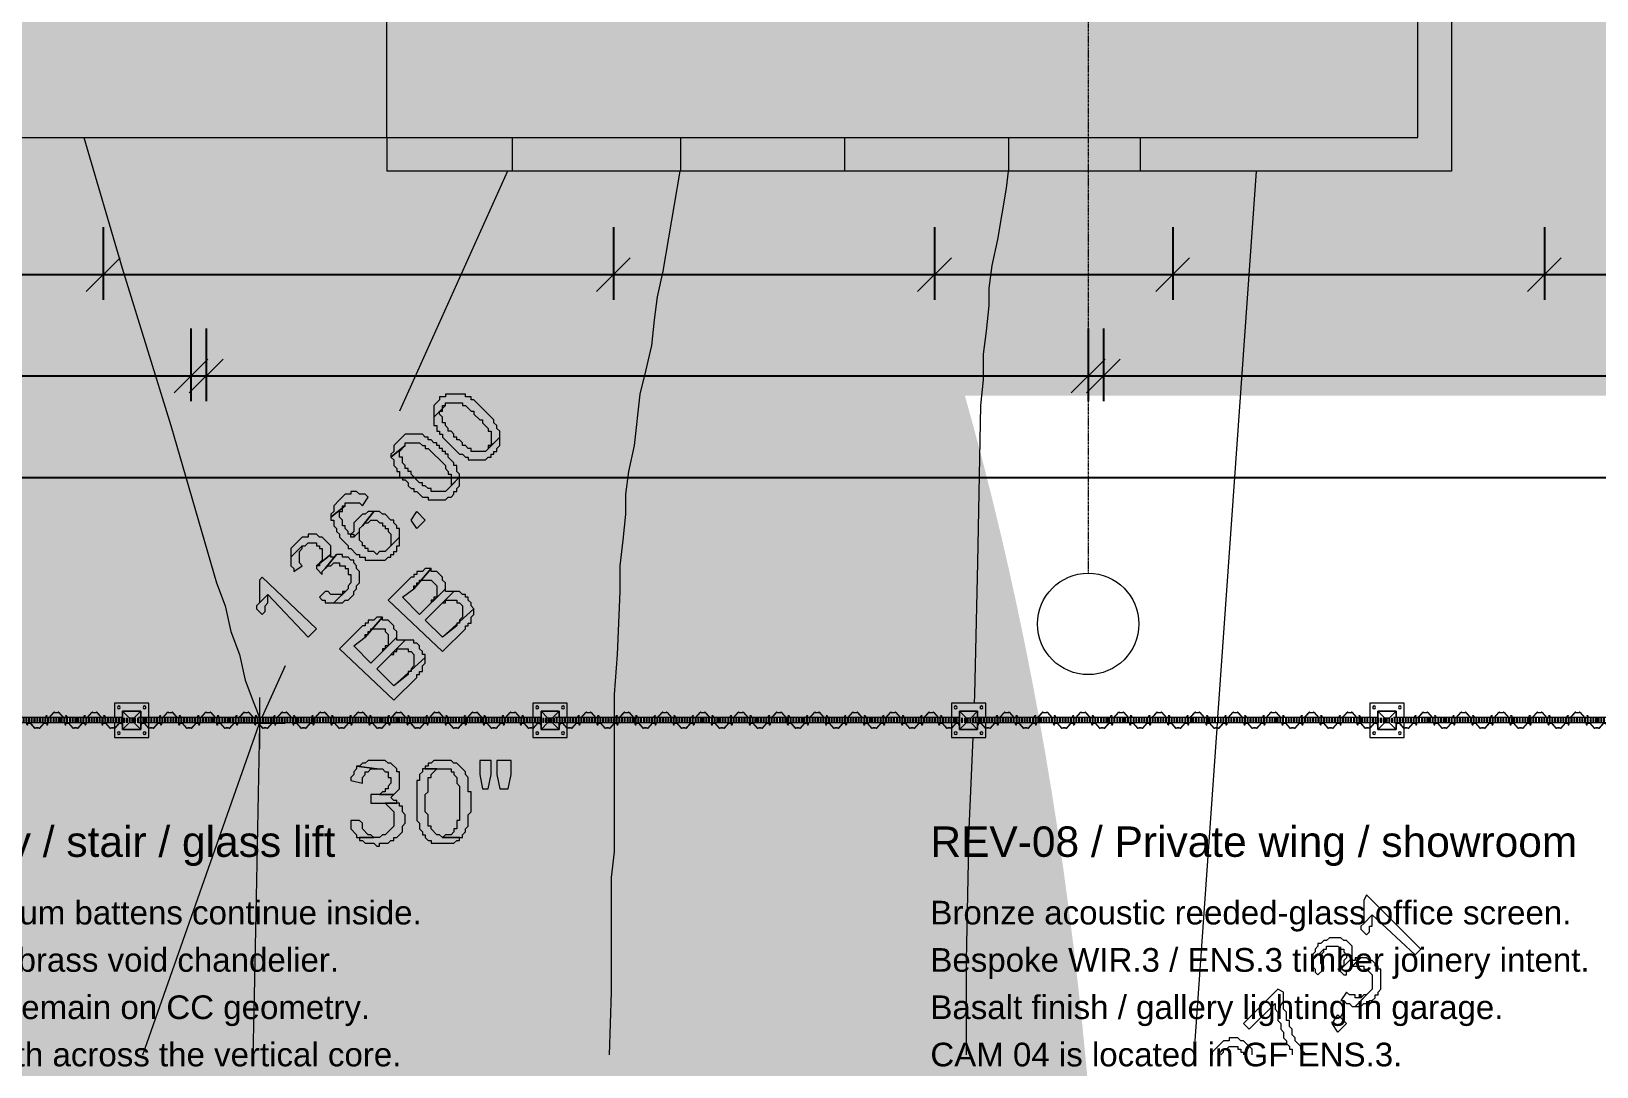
# Model space of a CAD drawing. Header units: millimetres. Extents: x -1971 to 39113, y -25802 to 13528.
# Drawn here: x 23679 to 32944, y -12242 to -6114 of the extents above; entities that cross this region are included whole.
import ezdxf

# ---------------------------------------------------------------- set-up
doc = ezdxf.new("R2010")
doc.units = ezdxf.units.MM
doc.linetypes.add('Boundary', pattern=[16, 10, -3, 0, -3])
doc.linetypes.add('Grid Line', pattern=[22.225, 12.7, -3.175, 3.175, -3.175])
for name, color, linetype, lineweight in [('2 Hoop survey', 8, 'Continuous', 9), ('A-ANNO-DIMS', 211, 'Continuous', 9), ('A-FLOR-HRAL', 11, 'Continuous', 9), ('A-WALL', 113, 'Continuous', 18), ('C-BLDG-PADS', 91, 'Continuous', 9), ('C-PROP-LINE', 91, 'Boundary', 70), ('ID_REVISION_MARKUP', 7, 'Continuous', 25), ('S-GRID', 1, 'Continuous', 9), ('S-GRID-IDEN', 1, 'Continuous', 9), ('默认', 18, 'Continuous', 9)]:
    doc.layers.add(name, color=color, linetype=linetype, lineweight=lineweight)
doc.styles.add('Avenir_1', font='', dxfattribs={"width": 0.8, "height": 200})
doc.styles.add('ID_SANS', font='Arial.ttf')
doc.styles.get('Avenir_1').set_extended_font_data('Avenir')
doc.dimstyles.new('OJID-2_0mm_Diagonal_Tick', dxfattribs={"dimscale": 304.8, "dimtxt": 282.499429, "dimasz": 0.656168, "dimexe": 0.492126, "dimexo": 0.0625, "dimgap": 0.164042, "dimtad": 1, "dimdsep": 46, "dimtxsty": 'Avenir_1', "dimblk1": 'OBLIQUE', "dimblk2": 'OBLIQUE', "dimsah": 1, "dimcen": 0.09, "dimdle": 0.492126, "dimazin": 3, "dimtfac": 1, "dimtdec": 4, "dimtix": 1, "dimtmove": 0, "dimatfit": 3, "dimtvp": 1, "dimtolj": 1})

# ---------------------------------------------------------------- blocks, each defined once
blk = doc.blocks.new('2 Hoop survey-1260670-Ground Floor')
at = {"layer": '默认', "color": 9}
for p, q in [((74926.7, 3247.3), (74288.6, 1826)), ((79357.6, 3247.3), (79130.2, 13.2)), ((73611.3, 319), (73473.7, 13.2)), ((73458.9, 132.8), (73458.9, 13.2)), ((72769.4, -1983.1), (73457, -25.2)), ((73458.9, -19.6), (73306.5, -19.6)), ((73457.2, -24.5), (73458.9, -19.6)), ((73458.9, -19.6), (73458.8, -26.1)), ((73458.9, -18.6), (73458.9, -26.3)), ((73458.9, -19.6), (73611.3, -19.6)), ((73458.9, -27.4), (73458.9, -172)), ((75558.5, -18.6), (75558.5, -21.6)), ((79125.9, -49), (78995.8, -1899.1)), ((79128, -18.6), (79125.9, -48.5))]:
    blk.add_line(p, q, dxfattribs=at)
at = {"layer": '默认', "color": 9, "flags": 128}
for points in [[(72420.8, 3447.3), (72646.2, 2672.6), (72934, 1741.3), (73204.9, 810.1), (73255.7, 674.6), (73289.6, 522.2), (73340.4, 386.7), (73374.3, 234.4), (73425.1, 98.9), (73458.9, 14.2)], [(75946.7, 3247.3), (75846.4, 2655.7), (75812.5, 2503.3), (75795.6, 2367.8), (75778.7, 2215.4), (75744.8, 2063.1), (75710.9, 1927.6), (75677.1, 1622.8), (75643.2, 1470.4), (75626.3, 1335), (75626.3, 1216.4), (75609.3, 1064), (75592.4, 911.7), (75592.4, 759.3), (75575.5, 386.7), (75558.5, 149.7), (75558.5, 13.2)], [(77890.9, 3247.3), (77878.3, 3146.7), (77827.5, 2841.9), (77793.6, 2689.6), (77776.7, 2554.1), (77776.7, 2452.5), (77759.8, 2300.1), (77742.8, 2164.6), (77742.8, 2012.3), (77725.9, 1859.9), (77709, 928.6), (77692, 149.7), (77689.9, 98.9)], [(73458.8, -27.3), (73442, -950.9), (73425.1, -1729.8), (73419.6, -1983.1)], [(75558.5, -22.7), (75558.5, -104.3), (75558.5, -324.4), (75558.5, -476.8), (75558.5, -781.6), (75541.6, -934), (75541.6, -1086.4), (75541.6, -1171), (75541.6, -1306.5), (75541.6, -1458.9), (75541.6, -1611.3), (75529.2, -1983.1)], [(77681.2, -104.3), (77658.2, -646.1), (77641.2, -1425), (77641.2, -1577.4), (77641.2, -1729.8), (77641.2, -1882.2), (77641.2, -1983.1)], [(79486.9, -1594.3), (79283.7, -1797.5), (79317.5, -1831.4), (79469.9, -1679), (79469.9, -1712.9), (79486.9, -1729.8), (79486.9, -1780.6), (79503.8, -1797.5), (79503.8, -1831.4), (79520.7, -1848.3), (79520.7, -1882.2), (79537.7, -1899.1), (79537.7, -1916.1), (79554.6, -1933), (79554.6, -1949.9), (79571.5, -1949.9), (79571.5, -1983.1)], [(79655.5, -1983.1), (79622.3, -1949.9), (79622.3, -1933), (79588.5, -1899.1), (79588.5, -1882.2), (79571.5, -1865.3), (79571.5, -1831.4), (79554.6, -1814.5), (79554.6, -1780.6), (79537.7, -1780.6), (79537.7, -1729.8), (79520.7, -1712.9), (79520.7, -1611.3), (79486.9, -1594.3)], [(79131.3, -1933), (79097.4, -1966.9), (79097.4, -1983.1)], [(79334.5, -1983.1), (79334.5, -1949.9), (79283.7, -1899.1), (79266.7, -1899.1), (79249.8, -1882.2), (79199, -1882.2), (79199, -1899.1), (79165.1, -1899.1), (79131.3, -1933)], [(79131.9, -1983.1), (79165.1, -1949.9), (79182.1, -1949.9), (79199, -1933), (79249.8, -1933), (79249.8, -1949.9), (79266.7, -1949.9), (79266.7, -1966.9), (79283.7, -1966.9), (79283.7, -1983.1)], [(79148.9, -1983.1), (79165.1, -1966.9), (79165.1, -1949.9), (79131.9, -1983.1)]]:
    blk.add_lwpolyline(points, dxfattribs=at)
at = {"layer": '默认', "color": 9}
for points in [[(74525.7, 1893.7), (74491.8, 1859.9), (74491.8, 1792.1), (74559.5, 1859.9), (74559.5, 1876.8), (74661.1, 1876.8), (74661.1, 1859.9), (74678.1, 1859.9), (74711.9, 1826), (74728.9, 1826), (74728.9, 1809.1), (74762.7, 1775.2), (74779.7, 1775.2), (74779.7, 1758.3), (74813.5, 1724.4), (74813.5, 1707.5), (74830.4, 1707.5), (74830.4, 1622.8), (74813.5, 1622.8), (74813.5, 1605.9), (74881.2, 1673.6), (74881.2, 1707.5), (74864.3, 1724.4), (74864.3, 1741.3), (74847.4, 1758.3), (74847.4, 1775.2), (74728.9, 1893.7), (74711.9, 1893.7), (74711.9, 1910.7), (74678.1, 1910.7), (74678.1, 1927.6), (74559.5, 1927.6), (74559.5, 1910.7), (74525.7, 1910.7)], [(74491.8, 1792.1), (74491.8, 1741.3), (74508.7, 1741.3), (74508.7, 1707.5), (74525.7, 1707.5), (74525.7, 1690.5), (74542.6, 1690.5), (74542.6, 1673.6), (74644.2, 1572), (74661.1, 1572), (74678.1, 1555.1), (74695, 1555.1), (74695, 1538.1), (74796.6, 1538.1), (74813.5, 1555.1), (74830.4, 1555.1), (74830.4, 1572), (74847.4, 1572), (74847.4, 1588.9), (74864.3, 1588.9), (74864.3, 1605.9), (74881.2, 1622.8), (74881.2, 1673.6), (74796.6, 1588.9), (74711.9, 1588.9), (74711.9, 1605.9), (74695, 1605.9), (74678.1, 1622.8), (74661.1, 1622.8), (74661.1, 1639.7), (74644.2, 1656.7), (74627.3, 1656.7), (74627.3, 1673.6), (74610.3, 1673.6), (74610.3, 1690.5), (74593.4, 1707.5), (74576.5, 1707.5), (74576.5, 1724.4), (74559.5, 1741.3), (74559.5, 1758.3), (74542.6, 1758.3), (74542.6, 1792.1), (74525.7, 1809.1), (74525.7, 1826), (74542.6, 1826), (74542.6, 1859.9), (74559.5, 1859.9)], [(74288.6, 1656.7), (74254.7, 1622.8), (74254.7, 1588.9), (74237.8, 1572), (74237.8, 1555.1), (74322.5, 1622.8), (74322.5, 1639.7), (74407.1, 1639.7), (74424.1, 1622.8), (74441, 1622.8), (74441, 1605.9), (74457.9, 1605.9), (74559.5, 1504.3), (74559.5, 1487.4), (74576.5, 1470.4), (74576.5, 1453.5), (74593.4, 1453.5), (74593.4, 1385.8), (74644.2, 1436.6), (74644.2, 1453.5), (74627.3, 1470.4), (74627.3, 1504.3), (74610.3, 1504.3), (74610.3, 1521.2), (74576.5, 1555.1), (74576.5, 1572), (74559.5, 1572), (74559.5, 1588.9), (74542.6, 1588.9), (74542.6, 1605.9), (74525.7, 1605.9), (74525.7, 1622.8), (74508.7, 1622.8), (74508.7, 1639.7), (74491.8, 1639.7), (74474.9, 1656.7), (74457.9, 1656.7), (74457.9, 1673.6), (74441, 1673.6), (74424.1, 1690.5), (74322.5, 1690.5)], [(74237.8, 1555.1), (74254.7, 1538.1), (74254.7, 1504.3), (74271.7, 1487.4), (74271.7, 1470.4), (74288.6, 1470.4), (74288.6, 1436.6), (74305.5, 1436.6), (74305.5, 1419.6), (74322.5, 1419.6), (74339.4, 1402.7), (74339.4, 1385.8), (74356.3, 1368.8), (74373.3, 1368.8), (74373.3, 1351.9), (74390.2, 1351.9), (74424.1, 1318), (74457.9, 1318), (74457.9, 1301.1), (74559.5, 1301.1), (74576.5, 1318), (74593.4, 1318), (74610.3, 1335), (74610.3, 1351.9), (74627.3, 1351.9), (74627.3, 1368.8), (74644.2, 1385.8), (74644.2, 1436.6), (74559.5, 1351.9), (74474.9, 1351.9), (74474.9, 1368.8), (74457.9, 1368.8), (74441, 1385.8), (74424.1, 1385.8), (74424.1, 1402.7), (74407.1, 1402.7), (74356.3, 1453.5), (74356.3, 1470.4), (74339.4, 1470.4), (74339.4, 1487.4), (74322.5, 1487.4), (74322.5, 1504.3), (74305.5, 1521.2), (74305.5, 1555.1), (74288.6, 1555.1), (74288.6, 1588.9), (74322.5, 1622.8)], [(73933, 1301.1), (73899.2, 1267.2), (73899.2, 1233.4), (73882.2, 1216.4), (73882.2, 1199.5), (73966.9, 1267.2), (73966.9, 1284.2), (74051.6, 1284.2), (74068.5, 1267.2), (74102.4, 1318), (74085.4, 1335), (74051.6, 1335), (74034.6, 1351.9), (74000.8, 1351.9), (74000.8, 1335), (73966.9, 1335)], [(73882.2, 1199.5), (73882.2, 1182.6), (73899.2, 1182.6), (73899.2, 1148.7), (73916.1, 1131.8), (73916.1, 1114.8), (73933, 1097.9), (73933, 1081), (73983.8, 1030.2), (73983.8, 1013.2), (74000.8, 1013.2), (74034.6, 979.4), (74051.6, 979.4), (74051.6, 962.4), (74085.4, 962.4), (74085.4, 945.5), (74203.9, 945.5), (74220.9, 962.4), (74237.8, 962.4), (74237.8, 979.4), (74254.7, 979.4), (74254.7, 996.3), (74271.7, 996.3), (74271.7, 1030.2), (74288.6, 1030.2), (74288.6, 1081), (74203.9, 996.3), (74170.1, 996.3), (74153.2, 979.4), (74136.2, 996.3), (74102.4, 996.3), (74102.4, 1013.2), (74085.4, 1013.2), (74085.4, 1030.2), (74068.5, 1030.2), (74068.5, 1047.1), (74051.6, 1064), (74051.6, 1114.8), (74017.7, 1081), (74000.8, 1081), (74000.8, 1097.9), (73983.8, 1097.9), (73983.8, 1114.8), (73966.9, 1131.8), (73966.9, 1148.7), (73950, 1148.7), (73950, 1182.6), (73933, 1199.5), (73933, 1233.4), (73950, 1233.4), (73950, 1267.2), (73966.9, 1267.2)], [(74051.6, 1199.5), (74017.7, 1165.6), (74017.7, 1114.8), (74000.8, 1097.9), (74017.7, 1097.9), (74017.7, 1081), (74051.6, 1114.8), (74051.6, 1131.8), (74068.5, 1148.7), (74136.2, 1233.4), (74102.4, 1233.4), (74085.4, 1216.4), (74068.5, 1216.4)], [(74136.2, 1233.4), (74068.5, 1148.7), (74085.4, 1165.6), (74102.4, 1165.6), (74119.3, 1182.6), (74153.2, 1182.6), (74170.1, 1165.6), (74187, 1165.6), (74187, 1148.7), (74203.9, 1148.7), (74203.9, 1131.8), (74220.9, 1131.8), (74220.9, 1114.8), (74237.8, 1097.9), (74237.8, 1030.2), (74288.6, 1081), (74288.6, 1131.8), (74271.7, 1131.8), (74271.7, 1148.7), (74254.7, 1165.6), (74254.7, 1182.6), (74237.8, 1182.6), (74203.9, 1216.4), (74187, 1216.4), (74170.1, 1233.4)], [(74390.2, 1131.8), (74356.3, 1182.6), (74390.2, 1233.4), (74441, 1182.6)], [(73679, 1047.1), (73645.2, 1013.2), (73645.2, 962.4), (73712.9, 1030.2), (73729.8, 1030.2), (73746.8, 1047.1), (73797.6, 1047.1), (73797.6, 1030.2), (73814.5, 1030.2), (73814.5, 1013.2), (73831.4, 1013.2), (73831.4, 945.5), (73814.5, 928.6), (73814.5, 911.7), (73797.6, 911.7), (73882.2, 979.4), (73882.2, 1030.2), (73831.4, 1081), (73814.5, 1081), (73797.6, 1097.9), (73746.8, 1097.9), (73746.8, 1081), (73712.9, 1081)], [(73645.2, 962.4), (73645.2, 911.7), (73662.1, 894.7), (73662.1, 877.8), (73712.9, 911.7), (73696, 928.6), (73696, 996.3), (73712.9, 1013.2), (73712.9, 1030.2)], [(73797.6, 894.7), (73831.4, 860.9), (73831.4, 877.8), (73848.4, 894.7), (73916.1, 979.4), (73899.2, 962.4), (73882.2, 962.4), (73882.2, 979.4), (73797.6, 911.7)], [(73916.1, 979.4), (73848.4, 894.7), (73865.3, 911.7), (73882.2, 911.7), (73899.2, 928.6), (73933, 928.6), (73933, 911.7), (73966.9, 911.7), (73966.9, 894.7), (73983.8, 894.7), (73983.8, 860.9), (74000.8, 860.9), (74000.8, 810.1), (73983.8, 793.1), (73983.8, 776.2), (73899.2, 691.5), (73950, 691.5), (73966.9, 708.5), (73983.8, 708.5), (74017.7, 742.3), (74017.7, 759.3), (74034.6, 776.2), (74034.6, 793.1), (74051.6, 810.1), (74051.6, 877.8), (74034.6, 894.7), (74034.6, 911.7), (74017.7, 928.6), (74017.7, 945.5), (74000.8, 945.5), (73983.8, 962.4), (73950, 962.4), (73950, 979.4)], [(73475.9, 843.9), (73458.9, 827), (73458.9, 691.5), (73509.7, 742.3), (73746.8, 488.3), (73797.6, 539.1)], [(74339.4, 827), (74220.9, 708.5), (74542.6, 403.7), (74678.1, 539.1), (74678.1, 556.1), (74695, 556.1), (74695, 573), (74711.9, 573), (74711.9, 606.9), (74728.9, 623.8), (74728.9, 657.7), (74542.6, 488.3), (74441, 589.9), (74610.3, 759.3), (74559.5, 759.3), (74559.5, 776.2), (74407.1, 623.8), (74305.5, 725.4), (74373.3, 776.2), (74474.9, 894.7), (74441, 894.7), (74424.1, 877.8), (74390.2, 877.8), (74390.2, 860.9), (74373.3, 860.9), (74373.3, 843.9), (74356.3, 843.9)], [(74474.9, 894.7), (74373.3, 776.2), (74373.3, 793.1), (74390.2, 793.1), (74390.2, 810.1), (74407.1, 810.1), (74407.1, 827), (74474.9, 827), (74508.7, 793.1), (74508.7, 725.4), (74491.8, 725.4), (74491.8, 708.5), (74474.9, 708.5), (74474.9, 691.5), (74559.5, 776.2), (74559.5, 810.1), (74542.6, 827), (74542.6, 843.9), (74508.7, 877.8), (74474.9, 877.8)], [(73458.9, 691.5), (73442, 674.6), (73442, 657.7), (73475.9, 623.8), (73492.8, 640.7), (73492.8, 674.6), (73509.7, 691.5), (73509.7, 742.3)], [(73848.4, 759.3), (73814.5, 725.4), (73831.4, 708.5), (73848.4, 708.5), (73848.4, 691.5), (73899.2, 691.5), (73966.9, 759.3), (73950, 759.3), (73950, 742.3), (73882.2, 742.3), (73865.3, 759.3)], [(74610.3, 759.3), (74542.6, 691.5), (74559.5, 691.5), (74559.5, 708.5), (74627.3, 708.5), (74627.3, 691.5), (74644.2, 691.5), (74661.1, 674.6), (74661.1, 606.9), (74644.2, 589.9), (74644.2, 573), (74627.3, 573), (74627.3, 556.1), (74542.6, 488.3), (74728.9, 657.7), (74711.9, 674.6), (74711.9, 691.5), (74695, 708.5), (74695, 725.4), (74678.1, 725.4), (74678.1, 742.3), (74661.1, 742.3), (74644.2, 759.3)], [(74051.6, 539.1), (73933, 420.6), (74254.7, 115.8), (74390.2, 251.3), (74390.2, 268.2), (74407.1, 268.2), (74407.1, 285.2), (74424.1, 285.2), (74424.1, 319), (74441, 335.9), (74441, 369.8), (74254.7, 200.5), (74153.2, 302.1), (74322.5, 471.4), (74271.7, 471.4), (74271.7, 488.3), (74119.3, 335.9), (74017.7, 437.5), (74085.4, 488.3), (74187, 606.9), (74153.2, 606.9), (74136.2, 589.9), (74102.4, 589.9), (74102.4, 573), (74085.4, 573), (74085.4, 556.1), (74068.5, 556.1)], [(74187, 606.9), (74085.4, 488.3), (74085.4, 505.3), (74102.4, 505.3), (74102.4, 522.2), (74119.3, 522.2), (74119.3, 539.1), (74203.9, 539.1), (74203.9, 522.2), (74220.9, 505.3), (74220.9, 437.5), (74203.9, 437.5), (74203.9, 420.6), (74187, 420.6), (74187, 403.7), (74271.7, 488.3), (74271.7, 522.2), (74254.7, 539.1), (74254.7, 556.1), (74220.9, 589.9), (74187, 589.9)], [(74322.5, 471.4), (74237.8, 386.7), (74254.7, 386.7), (74254.7, 403.7), (74271.7, 403.7), (74271.7, 420.6), (74339.4, 420.6), (74339.4, 403.7), (74356.3, 403.7), (74373.3, 386.7), (74373.3, 319), (74356.3, 302.1), (74356.3, 285.2), (74339.4, 285.2), (74339.4, 268.2), (74254.7, 200.5), (74441, 369.8), (74441, 386.7), (74424.1, 386.7), (74424.1, 403.7), (74407.1, 420.6), (74407.1, 437.5), (74390.2, 454.5), (74373.3, 454.5), (74373.3, 471.4)], [(74034.6, -273.6), (74034.6, -290.6), (74017.7, -307.5), (74017.7, -324.4), (74000.8, -341.3), (74000.8, -358.3), (74068.5, -375.2), (74068.5, -341.3), (74085.4, -324.4), (74085.4, -307.5), (74102.4, -307.5), (74119.3, -290.6), (74153.2, -290.6)], [(74153.2, -239.8), (74102.4, -239.8), (74085.4, -256.7), (74068.5, -256.7), (74051.6, -273.6), (74034.6, -273.6), (74153.2, -290.6), (74187, -290.6), (74203.9, -307.5), (74220.9, -307.5), (74220.9, -341.3), (74237.8, -341.3), (74237.8, -375.2), (74220.9, -392.1), (74220.9, -409.1), (74203.9, -409.1), (74203.9, -426), (74187, -426), (74170.1, -442.9), (74254.7, -442.9), (74288.6, -409.1), (74288.6, -307.5), (74271.7, -307.5), (74271.7, -290.6), (74237.8, -256.7), (74220.9, -256.7), (74203.9, -239.8)], [(74542.6, -239.8), (74491.8, -239.8), (74474.9, -256.7), (74457.9, -256.7), (74457.9, -273.6), (74441, -273.6), (74441, -290.6), (74593.4, -290.6), (74593.4, -307.5), (74610.3, -307.5), (74610.3, -324.4), (74627.3, -341.3), (74627.3, -375.2), (74644.2, -392.1), (74644.2, -595.3), (74627.3, -595.3), (74627.3, -646.1), (74610.3, -646.1), (74610.3, -663.1), (74593.4, -680), (74559.5, -680), (74542.6, -696.9), (74661.1, -696.9), (74661.1, -680), (74678.1, -663.1), (74678.1, -646.1), (74695, -629.2), (74695, -561.5), (74711.9, -544.5), (74711.9, -426), (74695, -426), (74695, -341.3), (74678.1, -324.4), (74678.1, -307.5), (74627.3, -256.7), (74610.3, -256.7), (74593.4, -239.8)], [(74830.4, -239.8), (74762.7, -239.8), (74762.7, -324.4), (74779.7, -409.1), (74813.5, -409.1), (74830.4, -324.4)], [(74949, -239.8), (74864.3, -239.8), (74864.3, -324.4), (74881.2, -409.1), (74932, -409.1), (74949, -324.4)], [(74441, -290.6), (74424.1, -290.6), (74424.1, -307.5), (74407.1, -324.4), (74407.1, -358.3), (74390.2, -358.3), (74390.2, -595.3), (74407.1, -612.3), (74407.1, -646.1), (74424.1, -663.1), (74424.1, -680), (74441, -680), (74441, -696.9), (74457.9, -713.9), (74474.9, -713.9), (74474.9, -730.8), (74610.3, -730.8), (74627.3, -713.9), (74644.2, -713.9), (74644.2, -696.9), (74542.6, -696.9), (74525.7, -680), (74508.7, -680), (74474.9, -646.1), (74474.9, -629.2), (74457.9, -629.2), (74457.9, -561.5), (74441, -544.5), (74441, -442.9), (74457.9, -426), (74457.9, -341.3), (74474.9, -341.3), (74474.9, -324.4), (74508.7, -290.6)], [(74119.3, -442.9), (74119.3, -493.7), (74271.7, -493.7), (74271.7, -476.8), (74254.7, -476.8), (74237.8, -459.9), (74254.7, -442.9)], [(74271.7, -493.7), (74203.9, -493.7), (74254.7, -544.5), (74254.7, -629.2), (74203.9, -680), (74187, -680), (74170.1, -696.9), (74051.6, -696.9), (74051.6, -713.9), (74068.5, -713.9), (74085.4, -730.8), (74136.2, -730.8), (74153.2, -747.7), (74170.1, -747.7), (74170.1, -730.8), (74220.9, -730.8), (74237.8, -713.9), (74254.7, -713.9), (74254.7, -696.9), (74271.7, -696.9), (74305.5, -663.1), (74305.5, -629.2), (74322.5, -612.3), (74322.5, -561.5), (74305.5, -544.5), (74305.5, -510.7), (74288.6, -510.7), (74288.6, -493.7)], [(74051.6, -595.3), (74000.8, -595.3), (74000.8, -646.1), (74034.6, -680), (74034.6, -696.9), (74136.2, -696.9), (74119.3, -680), (74102.4, -680), (74068.5, -646.1), (74068.5, -612.3)], [(80011.8, -1035.6), (79994.8, -1069.4), (79994.8, -1204.9), (80045.6, -1154.1), (80299.6, -1391.2), (80333.5, -1357.3)], [(79994.8, -1204.9), (79977.9, -1221.8), (79977.9, -1238.8), (80011.8, -1272.6), (80028.7, -1255.7), (80028.7, -1221.8), (80045.6, -1221.8), (80045.6, -1154.1)], [(79723.9, -1323.4), (79723.9, -1340.4), (79707, -1357.3), (79707, -1374.2), (79690, -1391.2), (79690, -1425), (79757.8, -1357.3), (79774.7, -1357.3), (79774.7, -1340.4), (79842.4, -1340.4), (79859.4, -1357.3), (79876.3, -1357.3), (79876.3, -1374.2), (79893.2, -1391.2), (79893.2, -1408.1), (79876.3, -1425), (79876.3, -1458.9), (79859.4, -1458.9), (79859.4, -1475.8), (79927.1, -1408.1), (79927.1, -1340.4), (79893.2, -1306.5), (79876.3, -1306.5), (79859.4, -1289.6), (79791.6, -1289.6), (79774.7, -1306.5), (79757.8, -1306.5), (79740.8, -1323.4)], [(79690, -1425), (79690, -1458.9), (79707, -1475.8), (79707, -1492.8), (79723.9, -1509.7), (79757.8, -1475.8), (79757.8, -1458.9), (79740.8, -1442), (79740.8, -1391.2), (79757.8, -1374.2), (79757.8, -1357.3)], [(79842.4, -1475.8), (79876.3, -1509.7), (79893.2, -1509.7), (79893.2, -1492.8), (79977.9, -1408.1), (79944, -1408.1), (79944, -1425), (79927.1, -1425), (79927.1, -1408.1), (79859.4, -1475.8)], [(79977.9, -1408.1), (79927.1, -1458.9), (79994.8, -1458.9), (79994.8, -1475.8), (80011.8, -1475.8), (80045.6, -1509.7), (80045.6, -1594.3), (79944, -1695.9), (79977.9, -1695.9), (79994.8, -1679), (80028.7, -1679), (80028.7, -1662.1), (80045.6, -1662.1), (80062.6, -1645.1), (80062.6, -1628.2), (80079.5, -1628.2), (80079.5, -1611.3), (80096.4, -1594.3), (80096.4, -1475.8), (80079.5, -1475.8), (80079.5, -1458.9), (80062.6, -1458.9), (80062.6, -1442), (80045.6, -1425), (80028.7, -1425), (80011.8, -1408.1)], [(79893.2, -1611.3), (79859.4, -1662.1), (79876.3, -1662.1), (79893.2, -1679), (79910.2, -1679), (79927.1, -1695.9), (79944, -1695.9), (80011.8, -1628.2), (79994.8, -1628.2), (79977.9, -1645.1), (79944, -1645.1), (79944, -1628.2), (79910.2, -1628.2)], [(79842.4, -1848.3), (79808.6, -1797.5), (79842.4, -1746.7), (79893.2, -1797.5)]]:
    blk.add_lwpolyline(points, close=True, dxfattribs=at)
blk = doc.blocks.new('栏杆扶手 - Right Side-V6-Ground Floor')
at = {"layer": 'A-FLOR-HRAL'}
for p, q in [((14.3, 41.4), (-14.4, 15.7)), ((-13.9, 15.1), (14.8, 40.8)), ((6.2, 53.8), (6.8, 54.4)), ((15.1, 57.8), (15.1, 43.2)), ((15.9, 43.2), (15.9, 57.8)), ((-14.4, -15.7), (14.3, -41.4)), ((14.8, -40.8), (-13.9, -15.1)), ((6.8, -54.4), (6.2, -53.8)), ((15.1, -43.2), (15.1, -57.8)), ((15.9, -57.8), (15.9, -43.2))]:
    blk.add_line(p, q, dxfattribs=at)
for centre, radius, start, end in [((-11.9, 12.6), 3.97, 129.21574, 193.48706), ((-64.6, 0), 50.2, 346.51294, 13.48706), ((-11.9, 12.6), 3.17, 129.21574, 193.48706), ((-64.6, 0), 51, 346.51294, 13.48706), ((10.2, 57.8), 5.65, 360, 225.25952), ((10.2, 57.8), 4.86, 0, 225.30193), ((12.7, 43.2), 2.38, 311.84708, 0), ((12.7, 43.2), 3.17, 311.84584, 0), ((-11.9, -12.6), 3.97, 166.51294, 230.78426), ((-11.9, -12.6), 3.18, 166.51294, 230.78426), ((10.2, -57.8), 5.65, 134.74048, 360), ((10.2, -57.8), 4.86, 134.69807, 0), ((12.7, -43.2), 2.38, 0, 48.15292), ((12.7, -43.2), 3.17, 0, 48.15416)]:
    blk.add_arc(centre, radius, start, end, dxfattribs=at)
blk = doc.blocks.new('栏杆扶手 - Left Side-1798714-Ground Floor')
at = {"layer": 'A-FLOR-HRAL'}
for p, q in [((-15.9, 57.8), (-15.9, 43.2)), ((-15.1, 43.2), (-15.1, 57.8)), ((-14.8, 40.8), (13.9, 15.1)), ((14.4, 15.7), (-14.3, 41.4)), ((-6.8, 54.4), (-6.2, 53.8)), ((-15.9, -43.2), (-15.9, -57.8)), ((-15.1, -57.8), (-15.1, -43.2)), ((13.9, -15.1), (-14.8, -40.8)), ((-14.3, -41.4), (14.4, -15.7)), ((-6.2, -53.8), (-6.8, -54.4))]:
    blk.add_line(p, q, dxfattribs=at)
for centre, radius, start, end in [((-10.2, 57.8), 5.65, 314.74048, 180), ((-12.7, 43.2), 3.17, 180, 228.15416), ((-10.2, 57.8), 4.86, 314.69807, 180), ((-12.7, 43.2), 2.38, 180, 228.15292), ((64.6, 0), 51, 166.51294, 193.48706), ((11.9, 12.6), 3.18, 346.51294, 50.78426), ((11.9, 12.6), 3.97, 346.51294, 50.78426), ((64.6, 0), 50.2, 166.51294, 193.48706), ((-12.7, -43.2), 3.17, 131.84584, 180), ((-10.2, -57.8), 5.65, 180, 45.25952), ((-12.7, -43.2), 2.38, 131.84708, 180), ((-10.2, -57.8), 4.86, 180, 45.30193), ((11.9, -12.6), 3.17, 309.21574, 13.48706), ((11.9, -12.6), 3.97, 309.21574, 13.48706)]:
    blk.add_arc(centre, radius, start, end, dxfattribs=at)
blk = doc.blocks.new('栏杆扶手 - Right Side-V7-Ground Floor')
at = {"layer": 'A-FLOR-HRAL'}
for p, q in [((14.3, 41.4), (-14.4, 15.7)), ((-13.9, 15.1), (14.8, 40.8)), ((6.2, 53.8), (6.8, 54.4)), ((15.1, 57.8), (15.1, 43.2)), ((15.9, 43.2), (15.9, 57.8)), ((-14.4, -15.7), (14.3, -41.4)), ((14.8, -40.8), (-13.9, -15.1)), ((6.8, -54.4), (6.2, -53.8)), ((15.1, -43.2), (15.1, -57.8)), ((15.9, -57.8), (15.9, -43.2))]:
    blk.add_line(p, q, dxfattribs=at)
for centre, radius, start, end in [((-11.9, 12.6), 3.97, 129.21574, 193.48706), ((-64.6, 0), 50.2, 346.51294, 13.48706), ((-11.9, 12.6), 3.17, 129.21574, 193.48706), ((-64.6, 0), 51, 346.51294, 13.48706), ((10.2, 57.8), 5.65, 360, 225.25952), ((10.2, 57.8), 4.86, 0, 225.30193), ((12.7, 43.2), 2.38, 311.84708, 0), ((12.7, 43.2), 3.17, 311.84584, 0), ((-11.9, -12.6), 3.97, 166.51294, 230.78426), ((-11.9, -12.6), 3.18, 166.51294, 230.78426), ((10.2, -57.8), 5.65, 134.74048, 205.13408), ((10.2, -57.8), 4.86, 134.69807, 205.10492), ((12.7, -43.2), 2.38, 0, 48.15292), ((10.2, -57.8), 4.86, 331.83726, 0), ((12.7, -43.2), 3.17, 0, 48.15416), ((10.2, -57.8), 5.65, 345.92128, 360)]:
    blk.add_arc(centre, radius, start, end, dxfattribs=at)
blk = doc.blocks.new('栏杆扶手 - Surface-Mounted Center-1798717-Ground Floor')
at = {"layer": 'A-FLOR-HRAL'}
for p, q in [((-15.875, 101.6), (-101.6, 101.6)), ((-101.6, 101.6), (-101.6, -101.6)), ((101.6, 101.6), (15.875, 101.6)), ((101.6, -101.6), (101.6, 101.6)), ((-53.975, 53.975), (53.975, 53.975)), ((-53.975, 53.975), (-12.7, 12.7)), ((-53.975, -53.975), (-53.975, 53.975)), ((53.975, 53.975), (-53.975, 53.975)), ((-53.975, 53.975), (-53.975, -53.975)), ((12.7, 12.7), (-12.7, 12.7)), ((-12.7, 12.7), (-12.7, -12.7)), ((12.7, 12.7), (53.975, 53.975)), ((12.7, -12.7), (12.7, 12.7)), ((53.975, 53.975), (53.975, -53.975)), ((53.975, -53.975), (53.975, 53.975)), ((-53.975, -53.975), (-12.7, -12.7)), ((-15.875, -53.975), (-53.975, -53.975)), ((-53.975, -53.975), (-15.875, -53.975)), ((-12.7, -12.7), (12.7, -12.7)), ((53.975, -53.975), (12.7, -12.7)), ((53.975, -53.975), (15.875, -53.975)), ((15.875, -53.975), (53.975, -53.975)), ((-101.6, -101.6), (-15.875, -101.6)), ((15.875, -101.6), (101.6, -101.6))]:
    blk.add_line(p, q, dxfattribs=at)
for centre, start, end in [((-76.2, 76.2), 0, 180), ((-76.2, 76.2), 180, 0), ((76.2, 76.2), 0, 180), ((76.2, 76.2), 180, 0), ((-76.2, -76.2), 0, 180), ((-76.2, -76.2), 180, 0), ((76.2, -76.2), 0, 180), ((76.2, -76.2), 180, 0)]:
    blk.add_arc(centre, 8.731, start, end, dxfattribs=at)
blk = doc.blocks.new('栏杆扶手 - Right Side-V8-Ground Floor')
at = {"layer": 'A-FLOR-HRAL'}
for p, q in [((14.3, 41.4), (-14.4, 15.7)), ((-13.9, 15.1), (14.8, 40.8)), ((6.2, 53.8), (6.8, 54.4)), ((15.1, 57.8), (15.1, 43.2)), ((15.9, 43.2), (15.9, 57.8)), ((-14.4, -15.7), (14.3, -41.4)), ((14.8, -40.8), (-13.9, -15.1)), ((6.8, -54.4), (6.2, -53.8)), ((15.1, -43.2), (15.1, -57.8)), ((15.9, -57.8), (15.9, -43.2))]:
    blk.add_line(p, q, dxfattribs=at)
for centre, radius, start, end in [((-11.9, 12.6), 3.97, 129.21574, 193.48706), ((-64.6, 0), 50.2, 346.51294, 13.48706), ((-11.9, 12.6), 3.17, 129.21574, 193.48706), ((-64.6, 0), 51, 346.51294, 13.48706), ((10.2, 57.8), 5.65, 154.86592, 225.25952), ((10.2, 57.8), 4.86, 154.89508, 225.30193), ((12.7, 43.2), 2.38, 311.84708, 0), ((10.2, 57.8), 4.86, 0, 28.16274), ((12.7, 43.2), 3.17, 311.84584, 0), ((10.2, 57.8), 5.65, 360, 14.07872), ((-11.9, -12.6), 3.97, 166.51294, 230.78426), ((-11.9, -12.6), 3.18, 166.51294, 230.78426), ((10.2, -57.8), 5.65, 134.74048, 360), ((10.2, -57.8), 4.86, 134.69807, 0), ((12.7, -43.2), 2.38, 0, 48.15292), ((12.7, -43.2), 3.17, 0, 48.15416)]:
    blk.add_arc(centre, radius, start, end, dxfattribs=at)
blk = doc.blocks.new('栏杆扶手 - 栏杆扶手-2236474-Ground Floor')
at = {"layer": 'A-FLOR-HRAL'}
for p, q in [((24219.4, -10175.8), (21836.9, -10175.8)), ((24755.2, -10175.8), (24313.2, -10175.8)), ((24755.2, -10207.5), (24755.2, -10175.8)), ((25031.2, -10175.8), (24755.2, -10175.8)), ((25031.2, -10207.5), (25031.2, -10175.8)), ((25112.7, -10175.8), (25031.2, -10175.8)), ((25112.7, -10207.5), (25112.7, -10175.8)), ((25214.8, -10175.8), (25112.7, -10175.8)), ((25214.8, -10207.5), (25214.8, -10175.8)), ((26695.7, -10175.8), (25214.8, -10175.8)), ((27140.9, -10175.8), (26776.9, -10175.8)), ((27140.9, -10207.5), (27140.9, -10175.8)), ((27973, -10175.8), (27140.9, -10175.8)), ((27973, -10207.5), (27973, -10175.8)), ((29172, -10175.8), (27973, -10175.8)), ((29293.8, -10175.8), (29253.4, -10175.8)), ((29293.8, -10207.5), (29293.8, -10175.8)), ((31648.3, -10175.8), (29293.8, -10175.8)), ((33908.8, -10175.8), (31740.7, -10175.8)), ((24219.4, -10207.5), (21836.9, -10207.5)), ((24755.2, -10207.5), (24313.2, -10207.5)), ((25031.2, -10207.5), (24755.2, -10207.5)), ((25112.7, -10207.5), (25031.2, -10207.5)), ((25214.8, -10207.5), (25112.7, -10207.5)), ((26695.7, -10207.5), (25214.8, -10207.5)), ((27140.9, -10207.5), (26776.9, -10207.5)), ((27973, -10207.5), (27140.9, -10207.5)), ((29172, -10207.5), (27973, -10207.5)), ((29293.8, -10207.5), (29253.4, -10207.5)), ((31648.3, -10207.5), (29293.8, -10207.5)), ((33908.8, -10207.5), (31740.7, -10207.5))]:
    blk.add_line(p, q, dxfattribs=at)
at = {"rotation": 89.99999999999982}
for name, p in [('栏杆扶手 - Surface-Mounted Center-1798717-Ground Floor', (24273.3, -10191.6)), ('栏杆扶手 - Surface-Mounted Center-1798717-Ground Floor', (26749.6, -10191.6)), ('栏杆扶手 - Surface-Mounted Center-1798717-Ground Floor', (29225.9, -10191.6)), ('栏杆扶手 - Surface-Mounted Center-1798717-Ground Floor', (31702.2, -10191.6)), ('栏杆扶手 - Left Side-1798714-Ground Floor', (23827.2, -10159.8)), ('栏杆扶手 - Left Side-1798714-Ground Floor', (24052.6, -10159.8)), ('栏杆扶手 - Left Side-1798714-Ground Floor', (24500.3, -10159.8)), ('栏杆扶手 - Left Side-1798714-Ground Floor', (24725.7, -10159.8)), ('栏杆扶手 - Left Side-1798714-Ground Floor', (24951.1, -10159.8)), ('栏杆扶手 - Left Side-1798714-Ground Floor', (25176.5, -10159.8)), ('栏杆扶手 - Left Side-1798714-Ground Floor', (25401.9, -10159.8)), ('栏杆扶手 - Left Side-1798714-Ground Floor', (25627.3, -10159.8)), ('栏杆扶手 - Left Side-1798714-Ground Floor', (25852.7, -10159.8)), ('栏杆扶手 - Left Side-1798714-Ground Floor', (26078.1, -10159.8)), ('栏杆扶手 - Left Side-1798714-Ground Floor', (26303.5, -10159.8)), ('栏杆扶手 - Left Side-1798714-Ground Floor', (26528.9, -10159.8)), ('栏杆扶手 - Left Side-1798714-Ground Floor', (26976.6, -10159.8)), ('栏杆扶手 - Left Side-1798714-Ground Floor', (27202, -10159.8)), ('栏杆扶手 - Left Side-1798714-Ground Floor', (27427.4, -10159.8)), ('栏杆扶手 - Left Side-1798714-Ground Floor', (27652.8, -10159.8)), ('栏杆扶手 - Left Side-1798714-Ground Floor', (27878.2, -10159.8)), ('栏杆扶手 - Left Side-1798714-Ground Floor', (28103.6, -10159.8)), ('栏杆扶手 - Left Side-1798714-Ground Floor', (28329, -10159.8)), ('栏杆扶手 - Left Side-1798714-Ground Floor', (28554.4, -10159.8)), ('栏杆扶手 - Left Side-1798714-Ground Floor', (28779.8, -10159.8)), ('栏杆扶手 - Left Side-1798714-Ground Floor', (29005.2, -10159.8)), ('栏杆扶手 - Left Side-1798714-Ground Floor', (29452.9, -10159.8)), ('栏杆扶手 - Left Side-1798714-Ground Floor', (29678.3, -10159.8)), ('栏杆扶手 - Left Side-1798714-Ground Floor', (29903.7, -10159.8)), ('栏杆扶手 - Left Side-1798714-Ground Floor', (30129.1, -10159.8)), ('栏杆扶手 - Left Side-1798714-Ground Floor', (30354.5, -10159.8)), ('栏杆扶手 - Left Side-1798714-Ground Floor', (30579.9, -10159.8)), ('栏杆扶手 - Left Side-1798714-Ground Floor', (30805.3, -10159.8)), ('栏杆扶手 - Left Side-1798714-Ground Floor', (31030.7, -10159.8)), ('栏杆扶手 - Left Side-1798714-Ground Floor', (31256.1, -10159.8)), ('栏杆扶手 - Left Side-1798714-Ground Floor', (31481.5, -10159.8)), ('栏杆扶手 - Left Side-1798714-Ground Floor', (31929.2, -10159.8)), ('栏杆扶手 - Left Side-1798714-Ground Floor', (32154.6, -10159.8)), ('栏杆扶手 - Left Side-1798714-Ground Floor', (32380, -10159.8)), ('栏杆扶手 - Left Side-1798714-Ground Floor', (32605.4, -10159.8)), ('栏杆扶手 - Left Side-1798714-Ground Floor', (32830.8, -10159.8)), ('栏杆扶手 - Right Side-V6-Ground Floor', (23714.5, -10223.4)), ('栏杆扶手 - Right Side-V6-Ground Floor', (23939.9, -10223.4)), ('栏杆扶手 - Right Side-V7-Ground Floor', (24159, -10223.4)), ('栏杆扶手 - Right Side-V8-Ground Floor', (24387.6, -10223.4)), ('栏杆扶手 - Right Side-V6-Ground Floor', (24613, -10223.4)), ('栏杆扶手 - Right Side-V6-Ground Floor', (24838.4, -10223.4)), ('栏杆扶手 - Right Side-V6-Ground Floor', (25063.8, -10223.4)), ('栏杆扶手 - Right Side-V6-Ground Floor', (25289.2, -10223.4)), ('栏杆扶手 - Right Side-V6-Ground Floor', (25514.6, -10223.4)), ('栏杆扶手 - Right Side-V6-Ground Floor', (25740, -10223.4)), ('栏杆扶手 - Right Side-V6-Ground Floor', (25965.4, -10223.4)), ('栏杆扶手 - Right Side-V6-Ground Floor', (26190.8, -10223.4)), ('栏杆扶手 - Right Side-V6-Ground Floor', (26416.2, -10223.4)), ('栏杆扶手 - Right Side-V7-Ground Floor', (26635.3, -10223.4)), ('栏杆扶手 - Right Side-V8-Ground Floor', (26863.9, -10223.4)), ('栏杆扶手 - Right Side-V6-Ground Floor', (27089.3, -10223.4)), ('栏杆扶手 - Right Side-V6-Ground Floor', (27314.7, -10223.4)), ('栏杆扶手 - Right Side-V6-Ground Floor', (27540.1, -10223.4)), ('栏杆扶手 - Right Side-V6-Ground Floor', (27765.5, -10223.4)), ('栏杆扶手 - Right Side-V6-Ground Floor', (27990.9, -10223.4)), ('栏杆扶手 - Right Side-V6-Ground Floor', (28216.3, -10223.4)), ('栏杆扶手 - Right Side-V6-Ground Floor', (28441.7, -10223.4)), ('栏杆扶手 - Right Side-V6-Ground Floor', (28667.1, -10223.4)), ('栏杆扶手 - Right Side-V6-Ground Floor', (28892.5, -10223.4)), ('栏杆扶手 - Right Side-V7-Ground Floor', (29111.6, -10223.4)), ('栏杆扶手 - Right Side-V8-Ground Floor', (29340.2, -10223.4)), ('栏杆扶手 - Right Side-V6-Ground Floor', (29565.6, -10223.4)), ('栏杆扶手 - Right Side-V6-Ground Floor', (29791, -10223.4)), ('栏杆扶手 - Right Side-V6-Ground Floor', (30016.4, -10223.4)), ('栏杆扶手 - Right Side-V6-Ground Floor', (30241.8, -10223.4)), ('栏杆扶手 - Right Side-V6-Ground Floor', (30467.2, -10223.4)), ('栏杆扶手 - Right Side-V6-Ground Floor', (30692.6, -10223.4)), ('栏杆扶手 - Right Side-V6-Ground Floor', (30918, -10223.4)), ('栏杆扶手 - Right Side-V6-Ground Floor', (31143.4, -10223.4)), ('栏杆扶手 - Right Side-V6-Ground Floor', (31368.8, -10223.4)), ('栏杆扶手 - Right Side-V7-Ground Floor', (31587.9, -10223.4)), ('栏杆扶手 - Right Side-V8-Ground Floor', (31816.5, -10223.4)), ('栏杆扶手 - Right Side-V6-Ground Floor', (32041.9, -10223.4)), ('栏杆扶手 - Right Side-V6-Ground Floor', (32267.3, -10223.4)), ('栏杆扶手 - Right Side-V6-Ground Floor', (32492.7, -10223.4)), ('栏杆扶手 - Right Side-V6-Ground Floor', (32718.1, -10223.4)), ('栏杆扶手 - Right Side-V6-Ground Floor', (32943.5, -10223.4))]:
    blk.add_blockref(name, p, dxfattribs=at)
blk = doc.blocks.new('Family - ___-1140397-Ground Floor')
at = {"layer": 'C-PROP-LINE'}
blk.add_line((-1970.5, -10191.6), (39038, -10191.6), dxfattribs=at)
blk = doc.blocks.new('_Oblique')
at = {"color": 0, "linetype": 'ByBlock', "lineweight": -2}
blk.add_line((-0.5, -0.5), (0.5, 0.5), dxfattribs=at)
blk = doc.blocks.new('轴网 - Annotation - Grid Head _Circle 6mm_-283740-Ground Floor')
at = {"layer": 'S-GRID-IDEN'}
blk.add_circle((0, 0), 3, dxfattribs=at)

msp = doc.modelspace()

# ---------------------------------------------------------------- linework, layer by layer
at = {"layer": 'A-WALL'}
for p, q in [((31884.04, -6741.636), (31884.04, -5291.636)), ((32084.04, -5291.636), (32084.04, -6941.636)), ((25784.04, -6741.636), (26524.04, -6741.636)), ((25784.04, -6741.636), (25784.04, -6941.636)), ((26524.04, -6741.636), (31884.04, -6741.636)), ((26524.04, -6741.636), (26524.04, -6941.636)), ((27524.04, -6941.636), (27524.04, -6741.636)), ((28494.04, -6941.636), (28494.04, -6741.636)), ((29464.04, -6941.636), (29464.04, -6741.636)), ((30244.04, -6941.636), (30244.04, -6741.636)), ((26524.04, -6941.636), (25784.04, -6941.636)), ((32084.04, -6941.636), (26524.04, -6941.636))]:
    msp.add_line(p, q, dxfattribs=at)
at = {"layer": 'C-BLDG-PADS'}
for p, q in [((25784.04, -6741.636), (25784.04, -5291.636)), ((8584.04, -6741.636), (25784.04, -6741.636))]:
    msp.add_line(p, q, dxfattribs=at)
at = {"layer": 'S-GRID', "linetype": 'Grid Line'}
msp.add_line((29934.04, 10903.84), (29934.04, -9321.465), dxfattribs=at)

# ---------------------------------------------------------------- block references
at = {"layer": '2 Hoop survey', "color": 9}
msp.add_blockref('2 Hoop survey-1260670-Ground Floor', (-48430.024, -10188.937), dxfattribs=at)
at = {"layer": 'A-FLOR-HRAL'}
msp.add_blockref('栏杆扶手 - 栏杆扶手-2236474-Ground Floor', (0, 0), dxfattribs=at)
at = {"layer": 'C-PROP-LINE'}
msp.add_blockref('Family - ___-1140397-Ground Floor', (0, 0), dxfattribs=at)
at = {"layer": 'S-GRID-IDEN', "xscale": 99.99999999999993, "yscale": 99.99999999999993, "zscale": 99.99999999999993, "rotation": 180}
msp.add_blockref('轴网 - Annotation - Grid Head _Circle 6mm_-283740-Ground Floor', (29934.04, -9621.465), dxfattribs=at)

# ---------------------------------------------------------------- texts
at = {"layer": 'ID_REVISION_MARKUP', "style": 'ID_SANS'}
for s, height, p in [('REV-07 / Entry / stair / glass lift', 180, (22000, -11000)), ('REV-08 / Private wing / showroom', 180, (29000, -11000)), ('Exterior Spotted Gum battens continue inside.', 140, (22000, -11400)), ('Bronze acoustic reeded-glass office screen.', 140, (29000, -11400)), ('Cascading glass / brass void chandelier.', 140, (22000, -11680)), ('Bespoke WIR.3 / ENS.3 timber joinery intent.', 140, (29000, -11680)), ('Stair, void and lift remain on CC geometry.', 140, (22000, -11960)), ('Basalt finish / gallery lighting in garage.', 140, (29000, -11960)), ('CAM 05 looks south across the vertical core.', 140, (22000, -12240)), ('CAM 04 is located in GF ENS.3.', 140, (29000, -12240))]:
    msp.add_text(s, height=height, dxfattribs=at).set_placement(p)

# ---------------------------------------------------------------- dimensions: what is measured, and where the dimension line sits
at = {"layer": 'A-ANNO-DIMS'}
for base, p1, p2, override in [((24104.04, -7553.866), (21104.04, -7253.866), (24104.04, -7253.866), {"dimfxl": 3000}), ((27124.19, -7553.866), (24104.04, -7253.866), (27124.19, -7253.866), {"dimfxl": 3020.149916}), ((29024.19, -7553.866), (27124.19, -7253.866), (29024.19, -7253.866), {"dimfxl": 1900}), ((30434.19, -7553.866), (29024.19, -7253.866), (30434.19, -7253.866), {"dimfxl": 1410}), ((32634.19, -7553.866), (30434.19, -7253.866), (32634.19, -7253.866), {"dimfxl": 2200}), ((33334.04, -7553.866), (32634.19, -7253.866), (33334.04, -7253.866), {"dimfxl": 699.850084}), ((24714.04, -8153.866), (24624.04, -7853.866), (24714.04, -7853.866), {"dimfxl": 90}), ((30024.04, -8153.866), (29934.04, -7853.866), (30024.04, -7853.866), {"dimfxl": 90}), ((36284.04, -8753.866), (10134.04, -8453.866), (36284.04, -8453.866), {"dimfxl": 26150})]:
    msp.add_linear_dim(base=base, p1=p1, p2=p2, dimstyle='OJID-2_0mm_Diagonal_Tick', override=override, dxfattribs=at).render()
for base, p1, p2, text, override in [((24624.04, -8153.866), (20634.04, -7853.866), (24624.04, -7853.866), '<>\\XBEDROOM 3', {"dimfxl": 3990}), ((29934.04, -8153.866), (24714.04, -7853.866), (29934.04, -7853.866), '<>\\XENS. 3', {"dimfxl": 5220}), ((36084.04, -8153.866), (30024.04, -7853.866), (36084.04, -7853.866), '<>\\XGARAGE', {"dimfxl": 6060})]:
    msp.add_linear_dim(base=base, p1=p1, p2=p2, text=text, dimstyle='OJID-2_0mm_Diagonal_Tick', override=override, dxfattribs=at).render()

doc.saveas('drawing.dxf')
